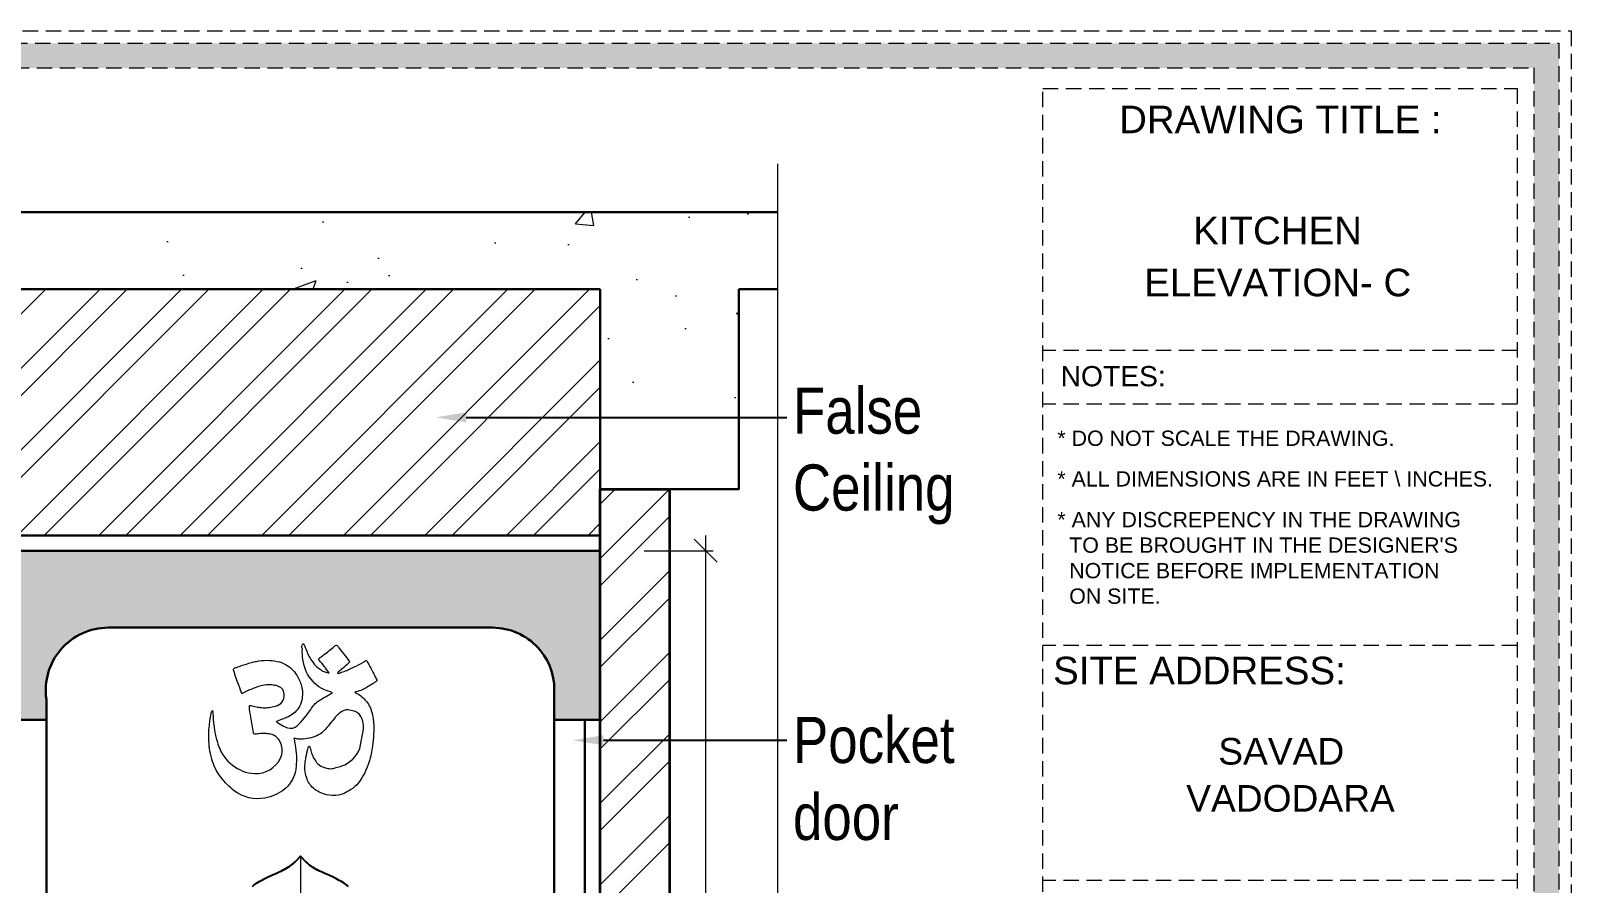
# Model space of a CAD drawing. Header units: millimetres. Extents: x 56222 to 3066687, y -650199 to -121287.
# Drawn here: x 141120.1 to 141220.3, y -184132.8 to -184077.4 of the extents above; entities that cross this region are included whole.
import ezdxf
from ezdxf import colors
from ezdxf.entities.mleader import LeaderData, LeaderLine
from ezdxf.enums import TextEntityAlignment as Align
from ezdxf.math import Vec2, Vec3

# ---------------------------------------------------------------- set-up
doc = ezdxf.new("R2010")
doc.units = ezdxf.units.MM
doc.header["$MEASUREMENT"] = 0
doc.header["$PDMODE"] = 35
doc.linetypes.add('DASHED', pattern=[0.75, 0.5, -0.25])
doc.linetypes.add('DASHEDX2', pattern=[1.5, 1, -0.5])
doc.layers.get('Defpoints').update_dxf_attribs({"color": 220})
for name, color, linetype, lineweight in [('$TD_AUDIT_GENERATED_(A0BDF17)', 32, 'Continuous', 30), ('Dimension', 10, 'DASHEDX2', 20), ('FURNITURE', 32, 'Continuous', 9), ('furniture dimensions', 1, 'DASHED', 0), ('FURNITURE-1', 252, 'Continuous', 13), ('NAME PLATE', 7, 'Continuous', 25), ('SECTION ( SLAB PLine )', 104, 'Continuous', 30), ('Text', 7, 'Continuous', 15), ('wall', 7, 'Continuous', 30)]:
    doc.layers.add(name, color=color, linetype=linetype, lineweight=lineweight)
doc.layers.add('AR HATCH-7', color=7, linetype='Continuous')
doc.layers.add('str coll', color=6, linetype='Continuous')
doc.layers.add('hatch', color=250, linetype='Continuous', lineweight=9, transparency=0.5)
doc.styles.add('Arial', font='arial.ttf')
doc.styles.add('century g', font='GOTHIC.TTF')
doc.styles.add('style4', font='ARIALN.TTF')
doc.dimstyles.new('Archana', dxfattribs={"dimtxt": 2, "dimasz": 0.75, "dimexe": 0.5, "dimexo": 0.5, "dimgap": 0, "dimtad": 0, "dimzin": 0, "dimdsep": 46, "dimlunit": 4, "dimtxsty": 'century g', "dimblk": 'OBLIQUE', "dimcen": 0, "dimdle": 1, "dimclrd": 256, "dimclre": 256, "dimclrt": 256, "dimadec": 0, "dimazin": 0, "dimtfac": 1, "dimtofl": 0, "dimtmove": 1, "dimatfit": 3, "dimfxl": 1, "dimfxlon": 1, "dimtolj": 1, "dimtzin": 0, "dimlwd": -1, "dimlwe": -1, "dimarcsym": 0})

# ---------------------------------------------------------------- blocks, each defined once
blk = doc.blocks.new('_Oblique')
at = {"layer": 'wall', "color": 0, "lineweight": -2}
blk.add_line((-0.5, -0.5), (0.5, 0.5), dxfattribs=at)
blk = doc.blocks.new('*D461')
at = {"layer": 'Defpoints', "color": 0, "linetype": 'Continuous', "lineweight": 30, "transparency": 16777216}
for p in [(141153.55, -184111.24), (141163.98, -184111.24), (141153.55, -184173.39)]:
    blk.add_point(p, dxfattribs=at)
at = {"layer": 'furniture dimensions', "color": 5, "linetype": 'Continuous', "transparency": 16777216}
for p, q in [((141163.98, -184110.24), (141163.98, -184138.38)), ((141159.98, -184111.24), (141164.48, -184111.24)), ((141163.98, -184174.39), (141163.98, -184146.25))]:
    blk.add_line(p, q, dxfattribs=at)
at = {"layer": 'furniture dimensions', "color": 5, "linetype": 'ByBlock', "transparency": 16777216}
blk.add_line((141159.98, -184173.39), (141164.48, -184173.39), dxfattribs=at)
at = {"layer": 'furniture dimensions', "color": 5, "linetype": 'Continuous', "transparency": 16777216, "xscale": 1.5, "yscale": 1.5, "zscale": 1.5}
for p, rotation in [((141163.98, -184111.24), 90), ((141163.98, -184173.39), 270)]:
    blk.add_blockref('_Oblique', p, dxfattribs=dict(at, rotation=rotation))
at = {"layer": 'furniture dimensions', "linetype": 'Continuous', "lineweight": 0, "transparency": 16777216, "insert": (141163.98, -184142.32), "char_height": 3, "attachment_point": 5, "rotation": 90, "style": 'century g'}
blk.add_mtext('\\A1;5\'-2"', dxfattribs=at)

msp = doc.modelspace()

# ---------------------------------------------------------------- hatches: boundary and pattern name
at = {"layer": 'AR HATCH-7', "lineweight": 18, "true_color": 0x939598, "transparency": 33554687}
h = msp.add_hatch(dxfattribs=at)
h.set_pattern_fill('ANSI32', color=252, scale=10)
h.set_pattern_definition([(45, (1925.4746, -6.4516), (-2.65165043, 2.65165043), []), (45, (1927.2424, -6.4516), (-2.65165043, 2.65165043), [])])
h.paths.add_polyline_path([(141161.63, -184107.24), (141157.13, -184107.24), (141157.13, -184133.74), (141161.63, -184133.74)])
h.paths.add_polyline_path([(141161.63, -184133.74), (141157.13, -184133.74), (141157.13, -184153.89), (141161.63, -184153.89)])
h.paths.add_polyline_path([(141161.63, -184153.89), (141157.13, -184153.89), (141157.13, -184165.2), (141161.63, -184165.2)])
h.paths.add_polyline_path([(141161.63, -184165.2), (141157.13, -184165.2), (141157.13, -184218.24), (141161.63, -184218.24)])
at = {"layer": 'Dimension', "true_color": 0xd39e00}
h = msp.add_hatch(color=42, dxfattribs=at)
h.paths.add_polyline_path([(140989.88, -184078.25), (140989.88, -184239.84), (141219.46, -184239.84), (141219.46, -184078.25)])
h.paths.add_polyline_path([(140991.49, -184079.86), (141217.84, -184079.86), (141217.84, -184238.23), (140991.49, -184238.23)], flags=16)
at = {"layer": 'FURNITURE', "lineweight": 30, "true_color": 0xf1e8df, "transparency": 33554687}
h = msp.add_hatch(color=254, dxfattribs=at)
h.dxf.hatch_style = 1
edge = h.paths.add_edge_path()
edge.add_line((141157.13, -184111.24), (141118.13, -184111.24))
edge.add_line((141118.13, -184111.24), (141118.13, -184122.24))
edge.add_line((141118.13, -184122.24), (141121.13, -184122.24))
edge.add_line((141121.13, -184122.24), (141121.13, -184120.24))
edge.add_arc((141125.13, -184120.24), 4, 90, 180, ccw=False)
edge.add_line((141125.13, -184116.24), (141150.13, -184116.24))
edge.add_arc((141150.13, -184120.24), 4, 0, 90, ccw=False)
edge.add_line((141154.13, -184120.24), (141154.13, -184122.24))
edge.add_line((141154.13, -184122.24), (141157.13, -184122.24))
edge.add_line((141157.13, -184122.24), (141157.13, -184111.24))
at = {"layer": 'FURNITURE-1', "lineweight": 18, "true_color": 0xc7c8ca}
h = msp.add_hatch(dxfattribs=at)
h.set_pattern_fill('AR-CONC', color=9, scale=2)
h.set_pattern_definition([(50, (1925.475, -9.452), (14.34520365, -1.2550427), [1.5, -16.5]), (355, (1925.475, -9.452), (-2.7750267, 15.0438427), [1.2, -13.2]), (100.4514445, (1926.67, -9.556), (11.5701769, 13.7887998), [1.2748038, -14.0228422]), (46.1842, (1925.475, -5.452), (21.3448266, -3.3103856), [2.25, -24.75]), (96.635635, (1927.253, -5.727), (18.693239, 19.482372), [1.9122068, -21.0342752]), (351.184164, (1925.475, -5.452), (18.693239, 19.482372), [1.8, -19.8]), (21, (1927.475, -6.452), (11.93814104, -8.0523778), [1.5, -16.5]), (326, (1927.475, -6.452), (4.8663066, 14.5030009), [1.2, -13.2]), (71.451445, (1928.47, -7.123), (16.8044475, 6.45062306), [1.2748038, -14.0228422]), (37.5, (1925.4746, -9.4516), (0.24319711, 6.65787708), [0, -13.04, 0, -13.4, 0, -13.25]), (7.5, (1925.4746, -9.4516), (5.26139075, 7.88823424), [0, -7.64, 0, -12.74, 0, -5.05]), (327.5, (1921.0146, -9.4516), (10.67644872, -0.45109743), [0, -5, 0, -15.6, 0, -20.7]), (317.5, (1919.015, -9.452), (11.6637234, 2.00209965), [0, -6.5, 0, -10.36, 0, -14.7])])
h.paths.add_polyline_path([(141085.13, -184094.24), (141157.13, -184094.24), (141157.13, -184102.57), (141166.13, -184102.57), (141166.13, -184094.24), (141168.66, -184094.24), (141168.66, -184089.24), (141011.83, -184089.24), (141011.83, -184094.24), (141028.13, -184094.24), (141028.13, -184107.24), (141085.13, -184107.24)])
at = {"layer": 'FURNITURE-1', "lineweight": 18, "transparency": 33554572}
h = msp.add_hatch(dxfattribs=at)
h.set_pattern_fill('ANSI32', color=6, scale=10)
h.set_pattern_definition([(45, (1925.4746, -9.4516), (-2.65165043, 2.65165043), []), (45, (1927.2424, -9.4516), (-2.65165043, 2.65165043), [])])
h.paths.add_polyline_path([(141157.13, -184094.24), (141085.13, -184094.24), (141085.13, -184107.24), (141028.13, -184107.24), (141028.13, -184110.24), (141157.13, -184110.24), (141157.13, -184107.24)])

# ---------------------------------------------------------------- linework, layer by layer
at = {"layer": '$TD_AUDIT_GENERATED_(A0BDF17)', "linetype": 'Continuous', "lineweight": 25, "ltscale": 2}
for points in [[(141134.51, -184133.06, -0.029739), (141134.88, -184132.79, -0.026834), (141135.31, -184132.55, -0.01467), (141135.86, -184132.29, 0.01056), (141136.39, -184132.06, 0.025261), (141136.76, -184131.86, 0.031824), (141137.06, -184131.65, 0.030833), (141137.33, -184131.41), (141137.63, -184131.1), (141137.93, -184131.41, 0.030833), (141138.2, -184131.65, 0.031824), (141138.5, -184131.86, 0.025261), (141138.87, -184132.06)], [(141140.75, -184133.06, 0.029739), (141140.37, -184132.79, 0.026834), (141139.94, -184132.55, 0.01467), (141139.39, -184132.29, -0.01056), (141138.87, -184132.06, -0.025261), (141138.5, -184131.86, -0.031824), (141138.2, -184131.65, -0.030833), (141137.93, -184131.41), (141137.63, -184131.1), (141137.33, -184131.41, -0.030833), (141137.06, -184131.65, -0.031824), (141136.76, -184131.86, -0.025261), (141136.39, -184132.06)]]:
    msp.add_lwpolyline(points, format="xyb", dxfattribs=at)
at = {"layer": 'Dimension', "color": 42, "true_color": 0xd39e00}
for p, q in [((141216.75, -184098.23, 0.24), (141185.91, -184098.23, 0.24)), ((141216.75, -184101.71, 0.24), (141185.91, -184101.71, 0.24)), ((141216.75, -184117.39, 0.24), (141185.91, -184117.39, 0.24)), ((141216.75, -184132.68, 0.24), (141185.91, -184132.68, 0.24))]:
    msp.add_line(p, q, dxfattribs=at)
at = {"layer": 'Dimension', "color": 42, "true_color": 0xd39e00, "elevation": 0.24}
for points in [[(140989.07, -184077.44), (141220.26, -184077.44), (141220.26, -184240.65), (140989.07, -184240.65)], [(140989.88, -184078.25), (141219.46, -184078.25), (141219.46, -184239.84), (140989.88, -184239.84)], [(140991.49, -184079.86), (141217.84, -184079.86), (141217.84, -184238.23), (140991.49, -184238.23)], [(141185.91, -184236.91), (141185.91, -184081.19), (141216.75, -184081.19), (141216.75, -184236.91)]]:
    msp.add_lwpolyline(points, close=True, dxfattribs=at)
at = {"layer": 'FURNITURE', "lineweight": 30}
for p, q in [((141118.13, -184122.24), (141121.13, -184122.24)), ((141154.13, -184122.24), (141157.13, -184122.24))]:
    msp.add_line(p, q, dxfattribs=at)
at = {"layer": 'FURNITURE', "lineweight": 13}
msp.add_line((141137.63, -184131.1), (141137.63, -184169.16), dxfattribs=at)
at = {"layer": 'FURNITURE', "lineweight": 0}
msp.add_lwpolyline([(141118.13, -184111.24), (141157.13, -184111.24), (141157.13, -184218.24), (141118.13, -184218.24)], close=True, dxfattribs=at)
at = {"layer": 'FURNITURE', "lineweight": 30}
msp.add_lwpolyline([(141118.13, -184111.24), (141157.13, -184111.24), (141157.13, -184218.24), (141118.13, -184218.24)], close=True, dxfattribs=at)
msp.add_lwpolyline([(141121.13, -184218.24), (141121.11, -184120.9, -0.454845), (141125.13, -184116.24), (141150.13, -184116.24, -0.435086), (141154.13, -184120.56), (141154.13, -184218.24)], format="xyb", dxfattribs=at)
at = {"layer": 'FURNITURE'}
msp.add_lwpolyline([(141139.49, -184119.17, 0.011402), (141138.86, -184118.35, -0.047902), (141138.81, -184118.29, -0.393716), (141138.84, -184118.25, -0.009311), (141139.14, -184118.01, 0.007282), (141139.85, -184117.45, -0.248787), (141139.97, -184117.37, -0.192831), (141140.01, -184117.39, 0.00447), (141140.13, -184117.55, 0.00003), (141140.81, -184118.41, -0.147495), (141140.83, -184118.47, -0.208983), (141140.81, -184118.5, -0.001548), (141140.74, -184118.57, -0.016147), (141140.35, -184118.91, 0.048852), (141140.04, -184119.18, 0.259218), (141140.06, -184119.2, 0.248037), (141140.1, -184119.21, -0.001345), (141140.38, -184119.12, 0.040148), (141141.09, -184118.81, 0.020795), (141141.73, -184118.49, 0.004363), (141141.83, -184118.42, -0.041069), (141141.9, -184118.38, -0.275398), (141141.95, -184118.4, -0.005478), (141142.46, -184119.37, 0.000393), (141142.6, -184119.63, -0.221068), (141142.61, -184119.69, -0.054178), (141142.48, -184119.79, -0.022282), (141141.82, -184120.19, -0.032131), (141141.46, -184120.35, -0.048153), (141141.21, -184120.42, 0.318224), (141141.18, -184120.44, 0.31203), (141141.19, -184120.46, 0.114085), (141141.24, -184120.49, -0.025018), (141141.47, -184120.61, -0.059178), (141141.77, -184120.86, -0.11461), (141142.24, -184121.63, -0.06133), (141142.39, -184122.39, -0.036842), (141142.39, -184123.16, -0.015914), (141142.32, -184123.94, -0.042952), (141142.1, -184124.95, -0.088918), (141141.4, -184126.33, -0.079993), (141140.92, -184126.76, -0.043601), (141140.47, -184127.02, -0.118722), (141139.71, -184127.15, -0.084859), (141138.96, -184126.98, -0.132876), (141138.25, -184126.43, -0.066664), (141138.06, -184126.09, -0.120663), (141137.94, -184125.07, -0.020447), (141137.99, -184124.69, -0.009537), (141138.13, -184124.06, -0.173318), (141138.19, -184123.94, -0.45855), (141138.23, -184123.95, -0.034707), (141138.25, -184124.03, 0.005532), (141138.36, -184124.4, 0.113485), (141138.75, -184125.07, 0.148515), (141139.19, -184125.33, 0.021216), (141139.5, -184125.4, 0.07541), (141139.7, -184125.4, 0.034241), (141139.95, -184125.34, 0.011087), (141140.32, -184125.23, 0.219034), (141141.49, -184124.09), (141141.74, -184122.83, 0.063), (141141.68, -184122.31, 0.176865), (141141.35, -184121.77, 0.098506), (141141.12, -184121.66, 0.027958), (141140.73, -184121.58, 0.056269), (141140.6, -184121.58, 0.082244), (141140.48, -184121.62, 0.030528), (141140.25, -184121.74, 0.046217), (141140.05, -184121.9, 0.024064), (141139.88, -184122.09, 0.007393), (141139.55, -184122.49, -0.023152), (141139.12, -184122.98, -0.112283), (141138.7, -184123.27, -0.090623), (141137.69, -184123.49, -0.039932), (141137.44, -184123.47, 0.04609), (141137.22, -184123.44, 0.500609), (141137.22, -184123.48, 0.007727), (141137.29, -184123.86, -0.072742), (141137.35, -184125.28, -0.032457), (141137.29, -184125.66, -0.091035), (141137.03, -184126.25, -0.021595), (141136.88, -184126.46, -0.062628), (141136.6, -184126.73, -0.120501), (141135.32, -184127.32, -0.206879), (141133.35, -184126.86, -0.047348), (141132.87, -184126.44, -0.074031), (141132.1, -184125.4, -0.053834), (141131.87, -184124.79, -0.01867), (141131.78, -184124.42, -0.052654), (141131.67, -184123.13, -0.016043), (141131.71, -184122.61, -0.031778), (141131.85, -184121.72, -0.220327), (141131.89, -184121.64, -0.396764), (141131.92, -184121.64, -0.040833), (141131.94, -184121.77, -0.011552), (141131.96, -184122.15, 0.016186), (141131.98, -184122.41, 0.012733), (141132.07, -184123.05, 0.022646), (141132.16, -184123.43, 0.02018), (141132.31, -184123.93, 0.148055), (141133.21, -184125.17, 0.152566), (141134.64, -184125.73, 0.298114), (141136.33, -184124.73, 0.118675), (141136.44, -184124.23, 0.204229), (141136.13, -184123.4, 0.143715), (141135.68, -184123.16, 0.03467), (141135.42, -184123.13, 0.041167), (141135.03, -184123.13, -0.003912), (141134.68, -184123.17, -0.179179), (141134.6, -184123.15, -0.208144), (141134.58, -184123.07, -0.000169), (141134.41, -184122.05, -0.021539), (141134.31, -184121.35, -0.271928), (141134.33, -184121.31, -0.132343), (141134.48, -184121.32, -0.017116), (141134.86, -184121.4, 0.027108), (141135.11, -184121.44, 0.054756), (141135.5, -184121.44, 0.024048), (141135.89, -184121.37, 0.119542), (141136.35, -184121.16, 0.21228), (141136.58, -184120.71, 0.14778), (141136.48, -184120.27, 0.1346), (141136.3, -184120.1, 0.057059), (141136.11, -184120.02, 0.041414), (141135.86, -184119.97, 0.108706), (141134.96, -184120.05, 0.037965), (141134.24, -184120.33, -0.01193), (141133.89, -184120.49, -0.407205), (141133.82, -184120.51, -0.137074), (141133.81, -184120.49, 0.005147), (141133.8, -184120.46, 0.005524), (141133.57, -184119.83, -0.01819), (141133.39, -184119.35, 0.007787), (141133.32, -184119.11, -0.006025), (141133.28, -184118.99, -0.206177), (141133.29, -184118.93, -0.158786), (141133.36, -184118.86, -0.0358), (141133.48, -184118.82, 0.004373), (141133.8, -184118.71, -0.010963), (141134.45, -184118.51, -0.02073), (141134.77, -184118.43, -0.102684), (141136.12, -184118.43, -0.068416), (141136.67, -184118.63, -0.132733), (141137.39, -184119.33, -0.067797), (141137.7, -184120.03, -0.113494), (141137.72, -184120.95, -0.107232), (141137.49, -184121.49, -0.124878), (141136.85, -184122.03, -0.029489), (141136.54, -184122.16, -0.000508), (141136.22, -184122.28, 0.043786), (141136.07, -184122.35, 0.315454), (141136.07, -184122.35, 0.144038), (141136.09, -184122.38, -0.007698), (141136.2, -184122.44, 0.04142), (141136.64, -184122.69, 0.035302), (141136.8, -184122.75, 0.270386), (141137.43, -184122.62, 0.025891), (141137.55, -184122.5, 0.024568), (141137.98, -184121.99, -0.001131), (141138.49, -184121.31, -0.024865), (141138.6, -184121.18, -0.036641), (141138.73, -184121.07, -0.019599), (141138.86, -184120.97, -0.007846), (141139.15, -184120.79, -0.019413), (141139.59, -184120.55, 0.003232), (141139.69, -184120.5, 0.552203), (141139.69, -184120.47, 0.028912), (141139.64, -184120.44, 0.039404), (141139.52, -184120.4, -0.021936), (141139.36, -184120.34, -0.03367), (141138.97, -184120.17, -0.084803), (141138.45, -184119.75, -0.149867), (141137.79, -184118.31, -0.050896), (141137.76, -184117.64, -0.276236), (141137.78, -184117.29, -0.340347), (141137.83, -184117.29, -0.095975), (141137.86, -184117.33, -0.027271), (141137.89, -184117.38, -0.028847), (141137.95, -184117.54, 0.01348), (141138.07, -184117.85, 0.025539), (141138.14, -184118.01, 0.006577), (141138.31, -184118.3, 0.116289), (141139.01, -184119.02, 0.037739), (141139.16, -184119.1, 0.069937), (141139.4, -184119.16, 0.01313)], format="xyb", close=True, dxfattribs=at)
at = {"layer": 'FURNITURE', "lineweight": 30}
for points in [[(141156.13, -184122.24), (141156.13, -184218.24)], [(141157.13, -184122.24), (141157.13, -184218.24)]]:
    msp.add_lwpolyline(points, dxfattribs=at)
at = {"layer": 'hatch', "lineweight": 35, "transparency": 33554687}
msp.add_lwpolyline([(141157.13, -184107.24), (141161.63, -184107.24), (141161.63, -184218.24), (141157.13, -184218.24)], close=True, dxfattribs=at)
at = {"layer": 'SECTION ( SLAB PLine )', "color": 1}
for p, q in [((141011.83, -184089.24), (141168.66, -184089.24)), ((141085.13, -184094.24), (141157.13, -184094.24)), ((141166.13, -184094.24), (141168.66, -184094.24))]:
    msp.add_line(p, q, dxfattribs=at)
msp.add_lwpolyline([(141166.13, -184094.24), (141166.13, -184107.24), (141157.13, -184107.24), (141157.13, -184094.24)], dxfattribs=at)
at = {"layer": 'str coll', "lineweight": 30}
for p, q in [((141157.18, -184110.24), (141028.13, -184110.24)), ((141157.18, -184111.24), (141028.13, -184111.24))]:
    msp.add_line(p, q, dxfattribs=at)
at = {"layer": 'Text', "color": 251, "linetype": 'Continuous', "lineweight": 0, "true_color": 0x636466}
msp.add_lwpolyline([(141168.66, -184086.1), (141168.66, -184152.29), (141167.39, -184153.07), (141169.83, -184153.32), (141168.66, -184154.15), (141168.66, -184223.28)], dxfattribs=at)

# ---------------------------------------------------------------- texts
at = {"layer": 'NAME PLATE', "style": 'Arial'}
for s, height, p in [('DRAWING TITLE : ', 1.7897, (141201.7, -184084.1, 0.24)), ('KITCHEN', 1.79, (141201.17, -184091.32, 0.24)), ('ELEVATION- C', 1.7897, (141201.18, -184094.7, 0.24)), ('NOTES:', 1.315, (141190.48, -184100.55, 0.24)), ('SITE ADDRESS:', 1.7897, (141196.09, -184119.92, 0.24)), (' SAVAD ', 1.73, (141201.41, -184125.14, 0.16)), ('VADODARA', 1.73, (141202.01, -184128.2, 0.16))]:
    msp.add_text(s, height=height, dxfattribs=at).set_placement(p, align=Align.CENTER)
at = {"layer": 'NAME PLATE', "char_height": 0.9945, "width": 38.4243, "attachment_point": 1, "style": 'Arial'}
for s, insert in [('* DO NOT SCALE THE DRAWING.', (141186.85, -184103.43, 0.24)), ('* ALL DIMENSIONS ARE IN FEET \\\\ INCHES.', (141186.85, -184106.07, 0.24)), ("* ANY DISCREPENCY IN THE DRAWING \\P  TO BE BROUGHT IN THE DESIGNER'S\\P  NOTICE BEFORE IMPLEMENTATION \\P  ON SITE.", (141186.85, -184108.72, 0.24))]:
    msp.add_mtext(s, dxfattribs=dict(at, insert=insert))

# ---------------------------------------------------------------- dimensions: what is measured, and where the dimension line sits
at = {"layer": 'furniture dimensions', "color": 5, "linetype": 'Continuous', "lineweight": 0}
dim = msp.add_linear_dim(base=(141163.98, -184111.24), p1=(141153.55, -184173.39), p2=(141153.55, -184111.24), angle=90, dimstyle='Archana', override={"dimtxt": 3, "dimasz": 1.5, "dimdec": 0, "dimclrd": 5, "dimclre": 5, "dimfxl": 4}, dxfattribs=at)
dim.commit()
dim.dimension.update_dxf_attribs({"geometry": '*D461', "text_midpoint": (141163.98, -184142.32)})

# ---------------------------------------------------------------- leaders
at = {"layer": 'Text', "color": 1, "lineweight": 0, "ltscale": 20}
ml = msp.add_multileader_mtext('Standard', dxfattribs=at)
ml.set_content('False \\PCeiling', color=1, style='style4')
ml.set_leader_properties()
ml.build(insert=Vec2(0, 0))
ml.multileader.update_dxf_attribs({"dogleg_length": 2.02, "arrow_head_size": 2})
ctx = ml.context
ctx.base_point, ctx.char_height, ctx.arrow_head_size, ctx.landing_gap_size, ctx.plane_origin = Vec3(141169.26, -184102.57), 3, 2, 0.4, Vec3(141102.22, -184099.57)
notes = []
notes.append((ctx, [(0, (1, 1, 0), (141167.23, -184102.57), (1, 0), 2.02, [(0, [(141146.41, -184102.57)], 0, [])])]))
ctx.mtext.insert = Vec3(141169.66, -184100.63)
ml = msp.add_multileader_mtext('Standard', dxfattribs=at)
ml.set_content('Pocket \\Pdoor', color=1, style='style4')
ml.set_leader_properties()
ml.build(insert=Vec2(0, 0))
ml.multileader.update_dxf_attribs({"dogleg_length": 2.02, "arrow_head_size": 2})
ctx = ml.context
ctx.base_point, ctx.char_height, ctx.arrow_head_size, ctx.landing_gap_size, ctx.plane_origin = Vec3(141169.26, -184123.56), 3, 2, 0.4, Vec3(141102.22, -184123.56)
notes.append((ctx, [(0, (1, 1, 0), (141167.23, -184123.56), (1, 0), 2.02, [(0, [(141155.33, -184123.56)], 0, [])])]))
ctx.mtext.insert = Vec3(141169.66, -184122.04)
for ctx, leaders in notes:
    for number, flags, end, landing, length, lines in leaders:
        leader = LeaderData()
        leader.index, (leader.has_last_leader_line, leader.has_dogleg_vector, leader.attachment_direction) = number, flags
        leader.last_leader_point, leader.dogleg_vector, leader.dogleg_length = Vec3(end), Vec3(landing), length
        for number, points, colour, breaks in lines:
            line = LeaderLine()
            line.index, line.vertices, line.color, line.breaks = number, Vec3.list(points), colors.encode_raw_color(colour), breaks
            leader.lines.append(line)
        ctx.leaders.append(leader)

doc.saveas('drawing.dxf')
